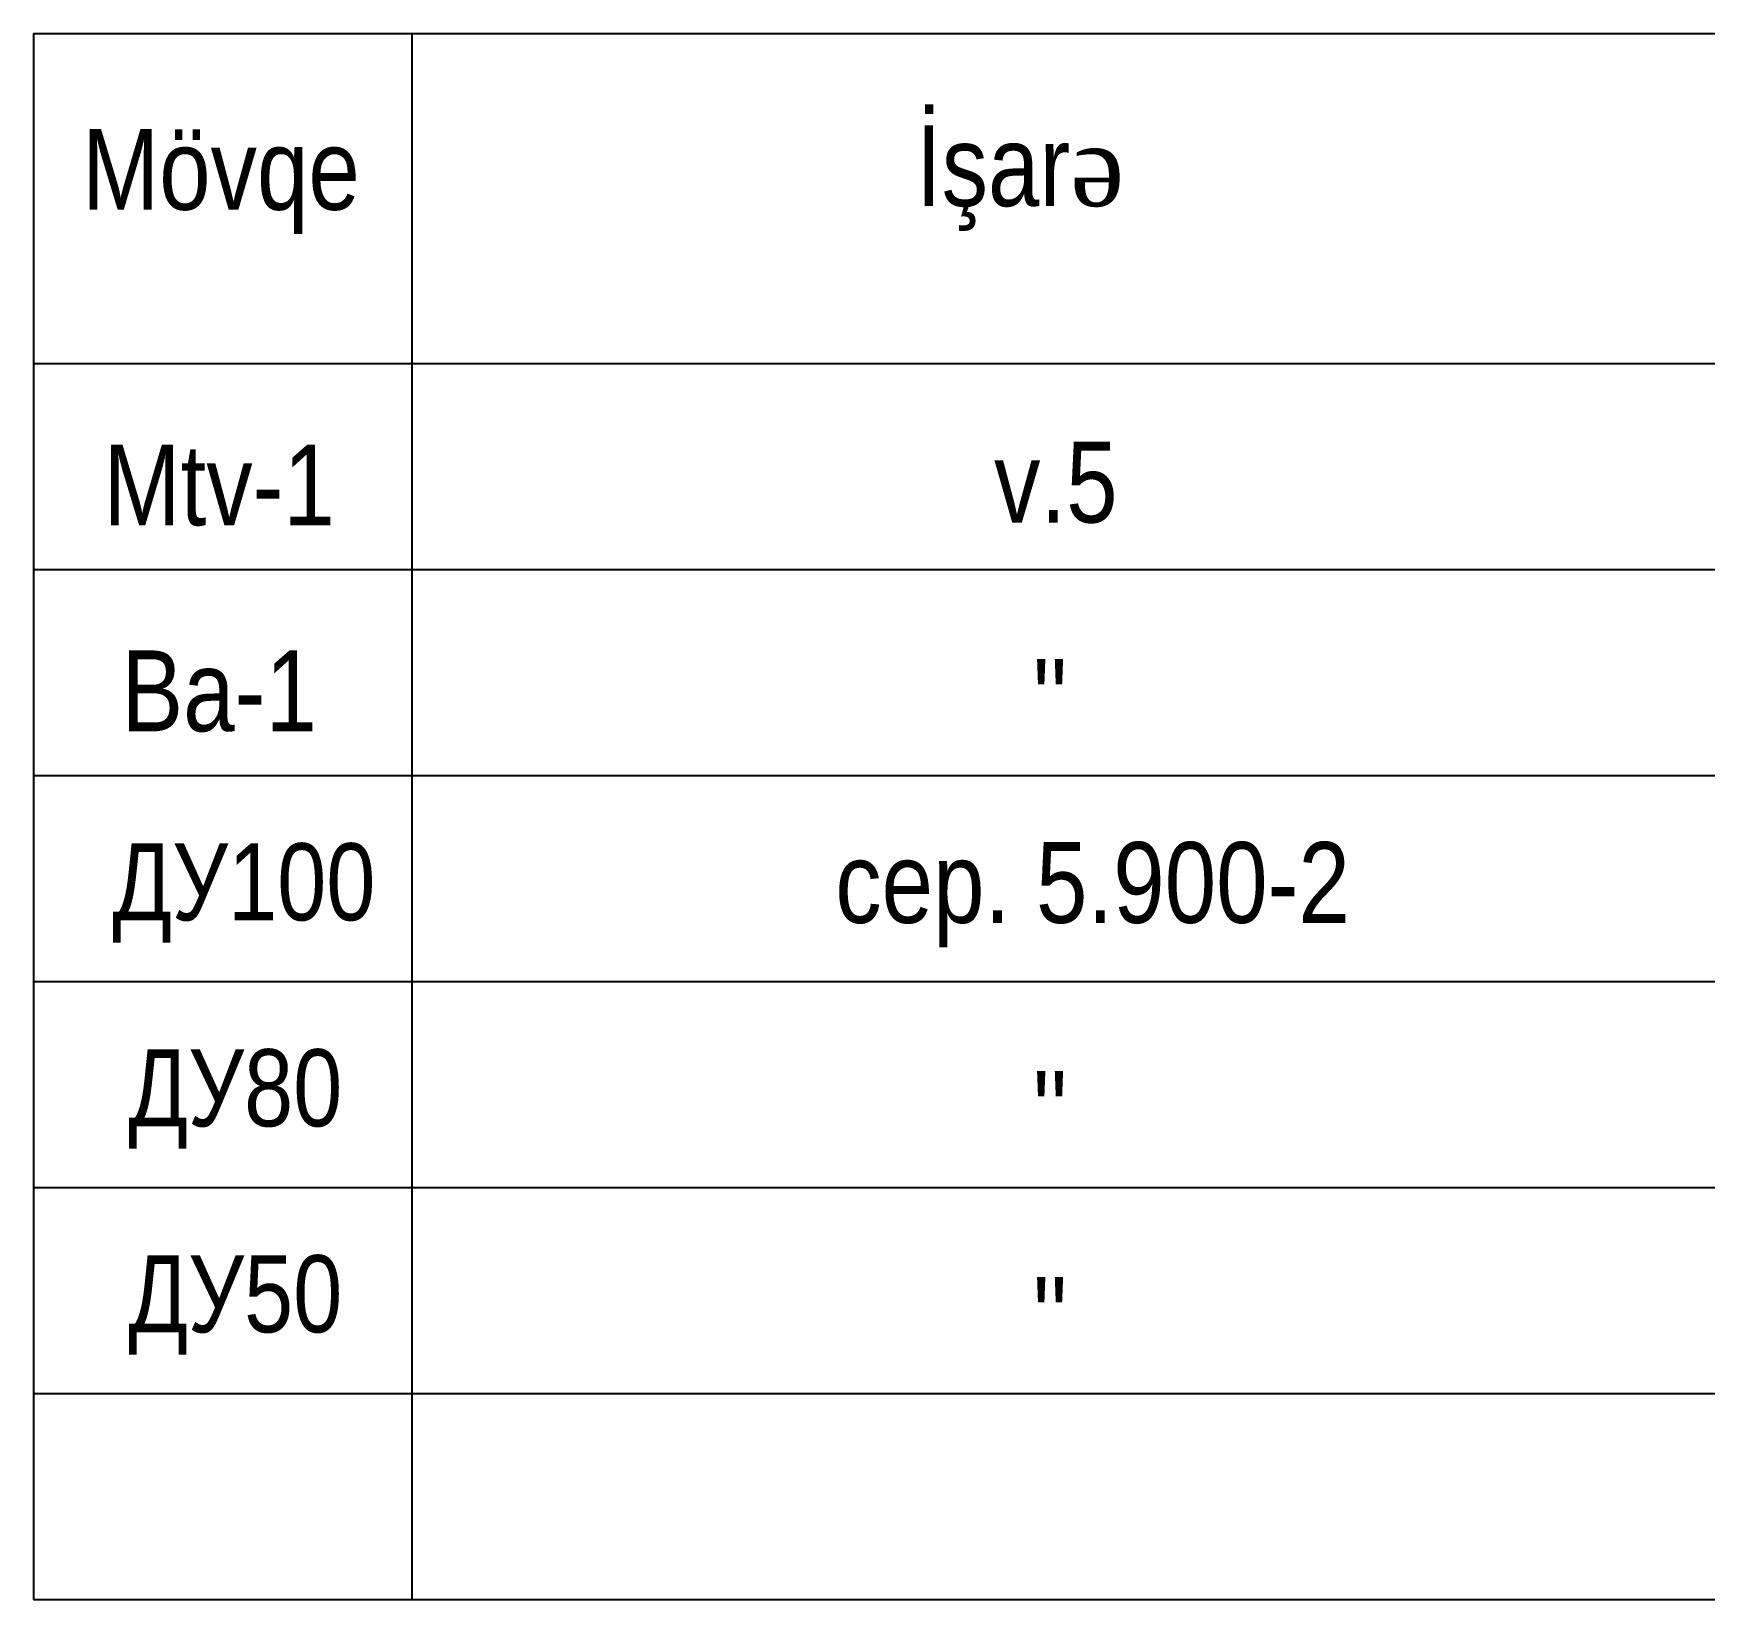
# Model space of a CAD drawing. Header units: millimetres. Extents: x 1321639 to 1366864, y -922319 to -736703.
# Drawn here: x 1345489 to 1352804, y -759220 to -752366 of the extents above; entities that cross this region are included whole.
import ezdxf

# ---------------------------------------------------------------- set-up
doc = ezdxf.new("R2010")
doc.units = ezdxf.units.MM
doc.styles.add('style6', font='ARIALN.TTF', dxfattribs={"height": 300})

msp = doc.modelspace()

# ---------------------------------------------------------------- linework, layer by layer
for p, q in [((1345488.991, -752365.949), (1366301.474, -752365.949)), ((1345488.991, -752365.949), (1345488.991, -759219.933)), ((1347145.373, -752365.949), (1347145.373, -759219.933)), ((1345488.991, -753811.151), (1366301.474, -753811.151)), ((1345488.991, -754712.615), (1366301.474, -754712.615)), ((1345488.991, -755614.078), (1366301.474, -755614.078)), ((1345488.991, -756515.542), (1366301.474, -756515.542)), ((1345488.991, -757417.005), (1366301.474, -757417.005)), ((1345488.991, -758318.469), (1366301.474, -758318.469)), ((1345488.991, -759219.933), (1366301.474, -759219.933))]:
    msp.add_line(p, q)

# ---------------------------------------------------------------- texts
at = {"char_height": 353.70192, "attachment_point": 1, "style": 'style6'}
for s, insert, width in [('{\\fArial Narrow|b0|i0|c238|p34;İşar\\fTimes New Roman|b0|i0|c238|p18;ə}', (1349352.056, -752767.923), 1044.87344), ('{\\fArial Narrow|b0|i0|c238|p34;Mövqe}', (1345701.832, -752783.999), 1341.18963)]:
    msp.add_mtext(s, dxfattribs=dict(at, insert=insert, width=width))
at = {"color": 7, "lineweight": 20, "style": 'style6'}
for s, insert, char_height, width, attachment_point in [('{\\fArial Narrow|b0|i0|c238|p34;M}t{\\fArial Narrow|b0|i0|c238|p34;v-}1', (1346302.084, -754344.067), 353.70192, 1687.54054, 5), (' v{\\fArial Narrow|b0|i0|c238|p34;.5}', (1349581.513, -754332.175), 353.70192, 5884.36243, 4), ('Ba{\\fArial Narrow|b0|i0|c238|p34;-}1', (1346302.084, -755245.53), 353.70192, 1687.54054, 5), ("''", (1349861.353, -755280.576), 353.7019, 5884.36243, 4), ('сер. 5{\\fArial Narrow|b0|i0|c238|p34;.}900-2', (1348998.925, -756135.102), 353.70192, 5884.36243, 4), ("''", (1349861.353, -757083.503), 353.7019, 5884.36243, 4), ("''", (1349861.353, -757984.967), 353.7019, 5884.36243, 4)]:
    msp.add_mtext(s, dxfattribs=dict(at, insert=insert, char_height=char_height, width=width, attachment_point=attachment_point))
at = {"ltscale": 200, "char_height": 337.508108, "width": 15348.14912, "attachment_point": 1, "style": 'style6'}
for s, insert in [('{\\fArial Narrow|b0|i0|c238|p34; }ДУ{\\fArial Narrow|b0|i0|c238|p34;10\\fArial Narrow|b0|i0|c186|p34;0   \\fArial Narrow|b0|i0|c238|p34;   }     {\\fArial Narrow|b0|i0|c238|p34;   \\P                           \\fArial Narrow|b0|i0|c186|p34;   }', (1345726.446, -755910.083)), ('{\\fArial Narrow|b0|i0|c238|p34; }ДУ{\\fArial Narrow|b0|i0|c238|p34;8\\fArial Narrow|b0|i0|c186|p34;0   \\fArial Narrow|b0|i0|c238|p34;   }     {\\fArial Narrow|b0|i0|c238|p34;   \\P                           \\fArial Narrow|b0|i0|c186|p34;   }', (1345796.446, -756811.547)), ('{\\fArial Narrow|b0|i0|c238|p34; }ДУ{\\fArial Narrow|b0|i0|c238|p34;5\\fArial Narrow|b0|i0|c186|p34;0   \\fArial Narrow|b0|i0|c238|p34;   }     {\\fArial Narrow|b0|i0|c238|p34;   \\P                           \\fArial Narrow|b0|i0|c186|p34;   }', (1345796.446, -757713.011))]:
    msp.add_mtext(s, dxfattribs=dict(at, insert=insert))

doc.saveas('drawing.dxf')
